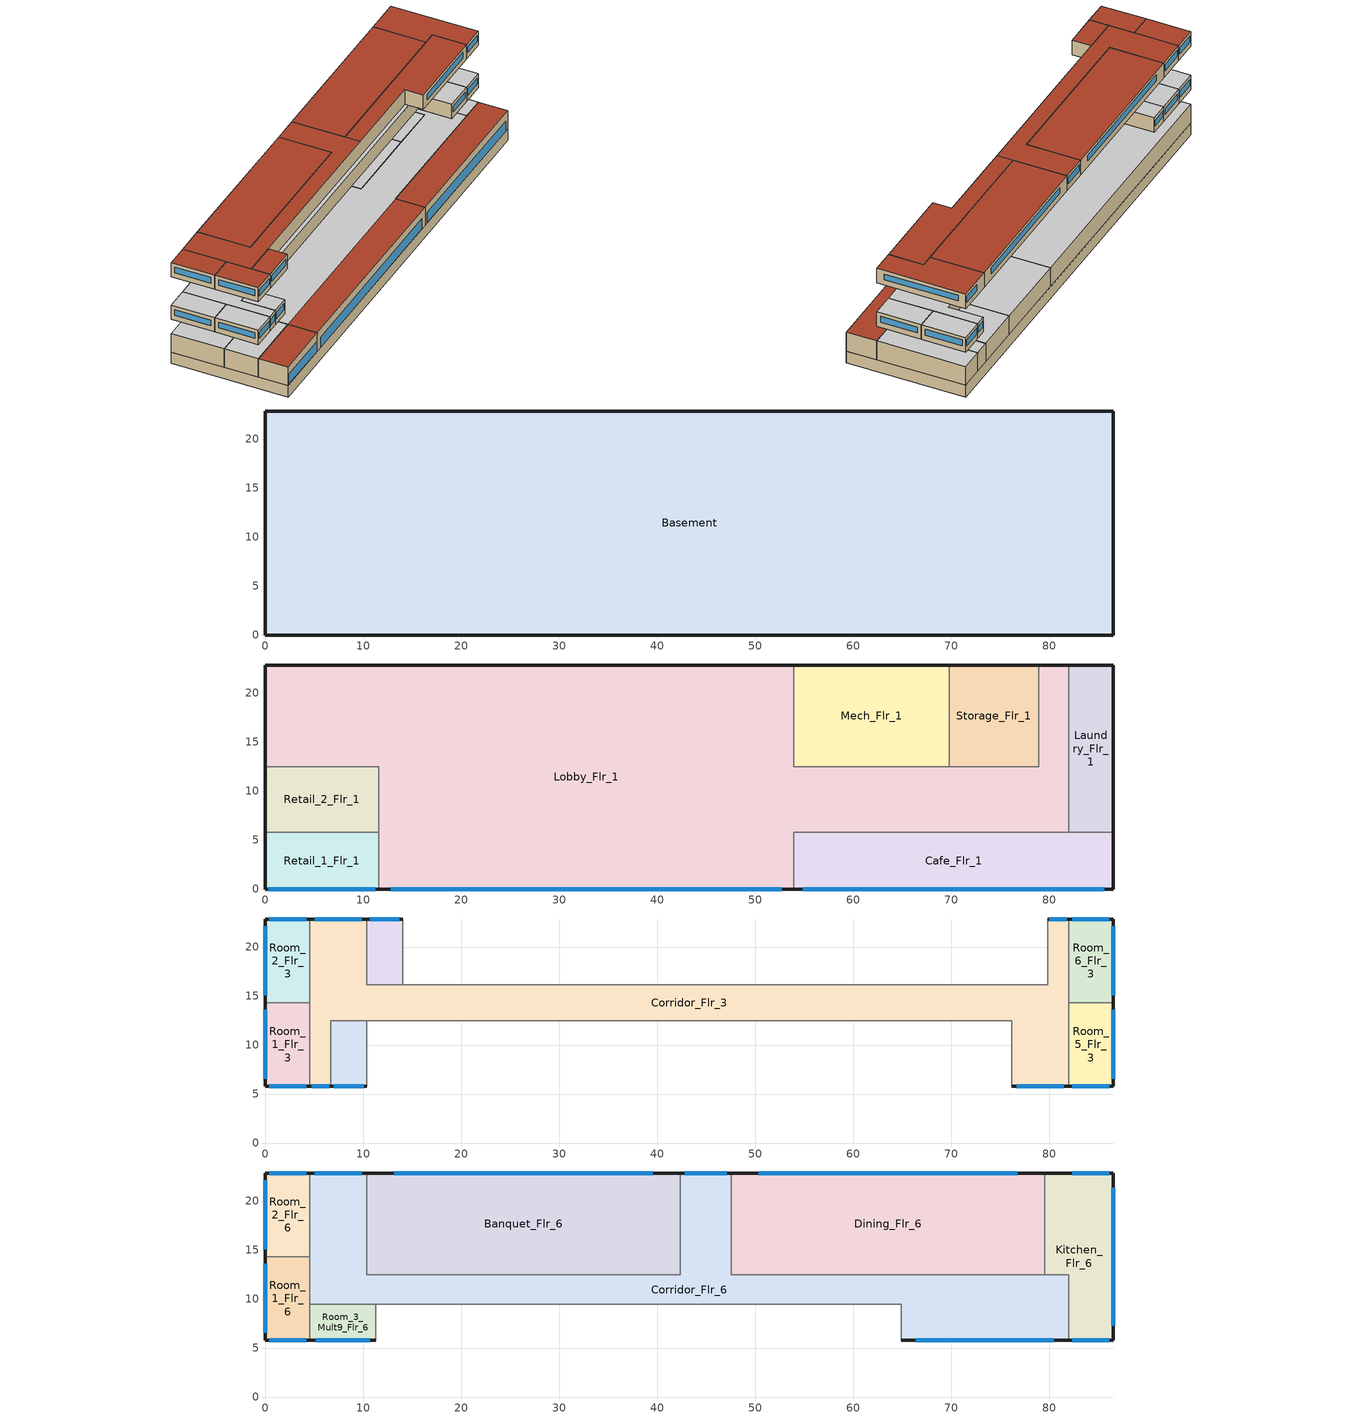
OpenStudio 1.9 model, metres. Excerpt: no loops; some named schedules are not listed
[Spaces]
Basement
 floor ground (Basement Floor construction): 86.56,22.86 86.56,0 0,0 0,22.86 z-2.44
 wall ground (Basement Wall construction): 86.56,22.86 0,22.86 0,0 86.56,0 86.56,22.86 z-2.44:0
Lobby_Flr_1
 floor to Basement: 53.95,22.86 53.95,0 11.58,0 11.58,12.5 0,12.5 0,22.86 z0; 81.99,22.86 81.99,5.79 53.95,5.79 53.95,12.5 78.94,12.5 78.94,22.86 z0
 wall outside: 81.99,22.86 78.94,22.86 / 53.95,22.86 0,22.86 0,12.5 / 11.58,0 53.95,0 z0:3.96
 wall to Storage_Flr_1: 78.94,22.86 78.94,12.5 69.8,12.5 z0:3.96
 wall to Mech_Flr_1: 69.8,12.5 53.95,12.5 53.95,22.86 z0:3.96
 wall to Retail_1_Flr_1: 11.58,5.79 11.58,0 z0:3.96
 wall to Cafe_Flr_1: 53.95,0 53.95,5.79 81.99,5.79 z0:3.96
 wall to Retail_2_Flr_1: 0,12.5 11.58,12.5 11.58,5.79 z0:3.96
 wall to Laundry_Flr_1: 81.99,5.79 81.99,22.86 z0:3.96
 window: 12.79,0 52.74,0 z0.15:2.29
 ceiling adiabatic (Floor Adiabatic construction): 81.99,5.79 81.99,22.86 78.94,22.86 78.94,12.5 53.95,12.5 53.95,22.86 0,22.86 0,12.5 11.58,12.5 11.58,5.79 z3.96
 roof outside: 53.95,0 53.95,5.79 11.58,5.79 11.58,0 z3.96
Cafe_Flr_1
 floor to Basement: 86.56,5.79 86.56,0 53.95,0 53.95,5.79 z0
 wall outside: 53.95,0 86.56,0 86.56,5.79 z0:3.96
 wall to Laundry_Flr_1: 86.56,5.79 81.99,5.79 z0:3.96
 window: 54.88,0 85.63,0 z0.15:2.29
 roof outside: 86.56,0 86.56,5.79 53.95,5.79 53.95,0 z3.96
Mech_Flr_1
 floor to Basement: 69.8,22.86 69.8,12.5 53.95,12.5 53.95,22.86 z0
 wall outside: 69.8,22.86 53.95,22.86 z0:3.96
 wall to Storage_Flr_1: 69.8,12.5 69.8,22.86 z0:3.96
 ceiling adiabatic (Floor Adiabatic construction): 69.8,12.5 69.8,22.86 53.95,22.86 53.95,12.5 z3.96
Retail_1_Flr_1
 floor to Basement: 11.58,5.79 11.58,0 0,0 0,5.79 z0
 wall outside: 0,5.79 0,0 11.58,0 z0:3.96
 wall to Retail_2_Flr_1: 11.58,5.79 0,5.79 z0:3.96
 window: 0.33,0 11.25,0 z0.15:2.29
 roof outside: 11.58,0 11.58,5.79 0,5.79 0,0 z3.96
Retail_2_Flr_1
 floor to Basement: 11.58,12.5 11.58,5.79 0,5.79 0,12.5 z0
 wall outside: 0,12.5 0,5.79 z0:3.96
 ceiling adiabatic (Floor Adiabatic construction): 11.58,5.79 11.58,12.5 0,12.5 0,5.79 z3.96
Storage_Flr_1
 floor to Basement: 78.94,22.86 78.94,12.5 69.8,12.5 69.8,22.86 z0
 wall outside: 78.94,22.86 69.8,22.86 z0:3.96
 ceiling adiabatic (Floor Adiabatic construction): 78.94,12.5 78.94,22.86 69.8,22.86 69.8,12.5 z3.96
Laundry_Flr_1
 floor to Basement: 86.56,22.86 86.56,5.79 81.99,5.79 81.99,22.86 z0
 wall outside: 86.56,5.79 86.56,22.86 81.99,22.86 z0:3.96
 ceiling adiabatic (Floor Adiabatic construction): 86.56,5.79 86.56,22.86 81.99,22.86 81.99,5.79 z3.96
Corridor_Flr_3
 floor adiabatic (Floor Adiabatic construction): 81.99,22.86 81.99,5.79 76.2,5.79 76.2,16.15 79.86,16.15 79.86,22.86 z7.01; 76.2,16.15 76.2,12.5 10.36,12.5 10.36,16.15 z7.01; 10.36,22.86 10.36,12.5 6.71,12.5 6.71,5.79 4.57,5.79 4.57,22.86 z7.01
 wall outside: 10.36,22.86 4.57,22.86 / 76.2,5.79 81.99,5.79 / 81.99,22.86 79.86,22.86 / 4.57,5.79 6.71,5.79 z7.01:10.06
 wall adiabatic (Wall Adiabatic construction): 6.71,5.79 6.71,12.5 76.2,12.5 76.2,5.79 / 79.86,22.86 79.86,16.15 10.36,16.15 10.36,22.86 z7.01:10.06
 wall to Room_2_Flr_3: 4.57,22.86 4.57,14.33 z7.01:10.06
 wall to Room_5_Flr_3: 81.99,5.79 81.99,14.33 z7.01:10.06
 wall to Room_6_Flr_3: 81.99,14.33 81.99,22.86 z7.01:10.06
 wall to Room_1_Flr_3: 4.57,14.33 4.57,5.79 z7.01:10.06
 window: 76.71,5.79 81.48,5.79 / 81.81,22.86 80.04,22.86 / 9.86,22.86 5.08,22.86 / 4.76,5.79 6.52,5.79 z8.11:9.33
 ceiling adiabatic (Floor Adiabatic construction): 6.71,5.79 6.71,12.5 10.36,12.5 10.36,22.86 4.57,22.86 4.57,5.79 z10.06; 76.2,12.5 76.2,16.15 10.36,16.15 10.36,12.5 z10.06; 81.99,5.79 81.99,22.86 79.86,22.86 79.86,16.15 76.2,16.15 76.2,5.79 z10.06
Room_6_Flr_3
 floor adiabatic (Floor Adiabatic construction): 86.56,22.86 86.56,14.33 81.99,14.33 81.99,22.86 z7.01
 wall outside: 86.56,14.33 86.56,22.86 81.99,22.86 z7.01:10.06
 wall to Room_5_Flr_3: 81.99,14.33 86.56,14.33 z7.01:10.06
 window: 86.16,22.86 82.39,22.86 / 86.56,15.07 86.56,22.11 z8.11:9.33
 ceiling adiabatic (Floor Adiabatic construction): 86.56,14.33 86.56,22.86 81.99,22.86 81.99,14.33 z10.06
Room_3_Mult19_Flr_3
 floor adiabatic (Floor Adiabatic construction): 10.36,12.5 10.36,5.79 6.71,5.79 6.71,12.5 z7.01
 wall outside: 6.71,5.79 10.36,5.79 z7.01:10.06
 wall adiabatic (Wall Adiabatic construction): 10.36,5.79 10.36,12.5 6.71,12.5 6.71,5.79 z7.01:10.06
 window: 7.03,5.79 10.04,5.79 z8.11:9.33
 ceiling adiabatic (Floor Adiabatic construction): 10.36,5.79 10.36,12.5 6.71,12.5 6.71,5.79 z10.06
Room_1_Flr_3
 floor adiabatic (Floor Adiabatic construction): 4.57,14.33 4.57,5.79 0,5.79 0,14.33 z7.01
 wall outside: 0,14.33 0,5.79 4.57,5.79 z7.01:10.06
 wall to Room_2_Flr_3: 4.57,14.33 0,14.33 z7.01:10.06
 window: 0,13.58 0,6.54 / 0.4,5.79 4.17,5.79 z8.11:9.33
 ceiling adiabatic (Floor Adiabatic construction): 4.57,5.79 4.57,14.33 0,14.33 0,5.79 z10.06
Room_4_Mult19_Flr_3
 floor adiabatic (Floor Adiabatic construction): 14.02,22.86 14.02,16.15 10.36,16.15 10.36,22.86 z7.01
 wall outside: 14.02,22.86 10.36,22.86 z7.01:10.06
 wall adiabatic (Wall Adiabatic construction): 10.36,22.86 10.36,16.15 14.02,16.15 14.02,22.86 z7.01:10.06
 window: 13.7,22.86 10.68,22.86 z8.11:9.33
 ceiling adiabatic (Floor Adiabatic construction): 14.02,16.15 14.02,22.86 10.36,22.86 10.36,16.15 z10.06
Room_5_Flr_3
 floor adiabatic (Floor Adiabatic construction): 86.56,14.33 86.56,5.79 81.99,5.79 81.99,14.33 z7.01
 wall outside: 81.99,5.79 86.56,5.79 86.56,14.33 z7.01:10.06
 window: 86.56,6.54 86.56,13.58 / 82.39,5.79 86.16,5.79 z8.11:9.33
 ceiling adiabatic (Floor Adiabatic construction): 86.56,5.79 86.56,14.33 81.99,14.33 81.99,5.79 z10.06
Room_2_Flr_3
 floor adiabatic (Floor Adiabatic construction): 4.57,22.86 4.57,14.33 0,14.33 0,22.86 z7.01
 wall outside: 4.57,22.86 0,22.86 0,14.33 z7.01:10.06
 window: 0,22.11 0,15.07 / 4.17,22.86 0.4,22.86 z8.11:9.33
 ceiling adiabatic (Floor Adiabatic construction): 4.57,14.33 4.57,22.86 0,22.86 0,14.33 z10.06
Kitchen_Flr_6
 floor adiabatic (Floor Adiabatic construction): 86.56,22.86 86.56,5.79 81.99,5.79 81.99,12.5 79.55,12.5 79.55,22.86 z16.15
 wall outside: 81.99,5.79 86.56,5.79 86.56,22.86 79.55,22.86 z16.15:19.2
 wall adiabatic (Wall Adiabatic construction): 79.55,12.5 81.99,12.5 z16.15:19.2
 wall to Corridor_Flr_6: 81.99,12.5 81.99,5.79 z16.15:19.2
 wall to Dining_Flr_6: 79.55,22.86 79.55,12.5 z16.15:19.2
 window: 86.16,22.86 82.39,22.86 / 86.56,7.29 86.56,21.37 / 82.39,5.79 86.16,5.79 z17.26:18.48
 roof outside: 86.56,5.79 86.56,22.86 79.55,22.86 79.55,12.5 81.99,12.5 81.99,5.79 z19.2
Room_1_Flr_6
 floor adiabatic (Floor Adiabatic construction): 4.57,14.33 4.57,5.79 0,5.79 0,14.33 z16.15
 wall outside: 0,14.33 0,5.79 4.57,5.79 z16.15:19.2
 wall to Room_2_Flr_6: 4.57,14.33 0,14.33 z16.15:19.2
 wall adiabatic (Wall Adiabatic construction): 4.57,5.79 4.57,14.33 z16.15:19.2
 window: 0,13.58 0,6.54 / 0.4,5.79 4.17,5.79 z17.26:18.48
 roof outside: 4.57,5.79 4.57,14.33 0,14.33 0,5.79 z19.2
Banquet_Flr_6
 floor adiabatic (Floor Adiabatic construction): 42.37,22.86 42.37,12.5 10.36,12.5 10.36,22.86 z16.15
 wall outside: 42.37,22.86 10.36,22.86 z16.15:19.2
 wall to Corridor_Flr_6: 10.36,22.86 10.36,12.5 42.37,12.5 42.37,22.86 z16.15:19.2
 window: 39.57,22.86 13.16,22.86 z17.26:18.48
 roof outside: 42.37,12.5 42.37,22.86 10.36,22.86 10.36,12.5 z19.2
Room_2_Flr_6
 floor adiabatic (Floor Adiabatic construction): 4.57,22.86 4.57,14.33 0,14.33 0,22.86 z16.15
 wall outside: 4.57,22.86 0,22.86 0,14.33 z16.15:19.2
 wall adiabatic (Wall Adiabatic construction): 4.57,14.33 4.57,22.86 z16.15:19.2
 window: 0,22.11 0,15.07 / 4.17,22.86 0.4,22.86 z17.26:18.48
 roof outside: 4.57,14.33 4.57,22.86 0,22.86 0,14.33 z19.2
Room_3_Mult9_Flr_6
 floor adiabatic (Floor Adiabatic construction): 11.28,9.45 11.28,5.79 4.57,5.79 4.57,9.45 z16.15
 wall outside: 4.57,5.79 11.28,5.79 z16.15:19.2
 wall adiabatic (Wall Adiabatic construction): 11.28,5.79 11.28,9.45 4.57,9.45 4.57,5.79 z16.15:19.2
 window: 5.16,5.79 10.69,5.79 z17.26:18.48
 roof outside: 11.28,5.79 11.28,9.45 4.57,9.45 4.57,5.79 z19.2
Corridor_Flr_6
 floor adiabatic (Floor Adiabatic construction): 47.55,22.86 47.55,12.5 81.99,12.5 81.99,5.79 64.92,5.79 64.92,9.45 4.57,9.45 4.57,22.86 10.36,22.86 10.36,12.5 42.37,12.5 42.37,22.86 z16.15
 wall outside: 47.55,22.86 42.37,22.86 / 10.36,22.86 4.57,22.86 / 64.92,5.79 81.99,5.79 z16.15:19.2
 wall adiabatic (Wall Adiabatic construction): 4.57,22.86 4.57,9.45 64.92,9.45 64.92,5.79 / 81.99,12.5 47.55,12.5 z16.15:19.2
 wall to Dining_Flr_6: 47.55,12.5 47.55,22.86 z16.15:19.2
 window: 9.86,22.86 5.08,22.86 / 66.42,5.79 80.5,5.79 / 47.09,22.86 42.82,22.86 z17.26:18.48
 roof outside: 81.99,5.79 81.99,12.5 47.55,12.5 47.55,9.45 64.92,9.45 64.92,5.79 z19.2; 47.55,9.45 47.55,22.86 42.37,22.86 42.37,12.5 10.36,12.5 10.36,22.86 4.57,22.86 4.57,9.45 z19.2
Dining_Flr_6
 floor adiabatic (Floor Adiabatic construction): 79.55,22.86 79.55,12.5 47.55,12.5 47.55,22.86 z16.15
 wall outside: 79.55,22.86 47.55,22.86 z16.15:19.2
 wall adiabatic (Wall Adiabatic construction): 47.55,12.5 79.55,12.5 z16.15:19.2
 window: 76.75,22.86 50.35,22.86 z17.26:18.48
 roof outside: 79.55,12.5 79.55,22.86 47.55,22.86 47.55,12.5 z19.2
[Site]
El Paso International Ap  Ut_TX_USA: Latitude {deg}=31.77; Longitude {deg}=-106.5; Time Zone {hr}=-7; Elevation {m}=1186; Terrain=City
[Building]
90.1-2010-LargeHotel-ASHRAE 169-2006-3B created: 2015-08-17 12:49:54 -0600: North Axis {deg}=0; Default Construction Set=90.1-2010 - LrgHotel - ASHRAE 169-2006-3B
[Site:GroundTemperature:BuildingSurface]
20.78, 20.77, 20.81, 20.84, 20.91, 23.19, 23.53, 23.58, 23.59, 21.3, 20.97, 20.85
[Site:WaterMainsTemperature]
Calculation Method=Correlation; Annual Average Outdoor Air Temperature {C}=17.9417; Maximum Difference In Monthly Average Outdoor Air Temperatures {deltaC}=21.1
[SizingPeriod:DesignDay] Barometric Pressure {Pa}=87865; Sky Clearness=0; Rain Indicator=0; Snow Indicator=0; Day of Month=21; Daylight Saving Time Indicator=0; Humidity Indicating Type=Wetbulb; Dry-Bulb Temperature Range Modifier Type=DefaultMultipliers
Name | Maximum Dry-Bulb Temperature {C} | Daily Dry-Bulb Temperature Range {deltaC} | Humidity Indicating Conditions at Maximum Dry-Bulb {BasedOnField A3} | Wind Speed {m/s} | Wind Direction {deg} | Month | Day Type | Solar Model Indicator | ASHRAE Taub | ASHRAE Taud
El Paso International Ap  Ut Ann Clg .4% Condns DB=>MWB | 38.1 | 13 | 18.1 | 3.9 | 280 | 7 | SummerDesignDay | ASHRAETau | 0.605 | 1.547
El Paso International Ap  Ut Ann Htg 99.6% Condns DB | -5.2 | 0 | -5.2 | 2.2 | 20 | 12 | WinterDesignDay | ASHRAEClearSky
[ClimateZones]
Climate Zone Institution Name 1=ASHRAE; Climate Zone Document Name 1=ANSI/ASHRAE Standard 169; Climate Zone Document Year 1=2006; Climate Zone Institution Name 2=CEC; Climate Zone Document Name 2=California Climate Zone Descriptions; Climate Zone Document Year 2=1995
[Material:NoMass] Thermal Absorptance=0.9; Solar Absorptance=0.7
Name | Roughness | Thermal Resistance {m2-K/W} | Visible Absorptance
CP02 CARPET PAD | VeryRough | 0.21648 | 0.8
Nonres_Floor_Insulation | MediumSmooth | 2.88292 | 0.7
Typical Insulation R-6.78 | Smooth | 1.19347 | 0.7
Typical Carpet Pad | Smooth | 0.21648 | 0.8
Typical Insulation R-5.74 | Smooth | 1.01115 | 0.7
Typical Insulation R-19.72; Typical Insulation R-19.72 1 | Smooth | 3.4722 | 0.7
Typical Insulation R-0.58; Typical Insulation R-0.58 1 | Smooth | 0.101875 | 0.7
Typical Insulation R-8.93 | Smooth | 1.57183 | 0.7
Typical Insulation R-7.23 | Smooth | 1.27273 | 0.7
[Material]
Name | Roughness | Thickness {m} | Conductivity {W/m-K} | Density {kg/m3} | Specific Heat {J/kg-K} | Thermal Absorptance | Solar Absorptance | Visible Absorptance
100mm Normalweight concrete floor | MediumSmooth | 0.1016 | 2.31 | 2322 | 832
G01 13mm gypsum board | Smooth | 0.0127 | 0.16 | 800 | 1090 | 0.9 | 0.7 | 0.5
M10 200mm concrete block basement wall | MediumRough | 0.2032 | 1.326 | 1842 | 912
4 in. Normalweight Concrete Floor | MediumRough | 0.1016 | 2.31 | 2322 | 832 | 0.9 | 0.7 | 0.7
1IN Stucco | Smooth | 0.0253 | 0.6918 | 1858 | 837 | 0.9 | 0.92 | 0.92
8IN CONCRETE HW RefBldg | Rough | 0.2032 | 1.311 | 2240 | 836.8 | 0.9 | 0.7 | 0.7
1/2IN Gypsum | Smooth | 0.0127 | 0.16 | 784.9 | 830 | 0.9 | 0.4 | 0.4
Roof Membrane - Highly Reflective | VeryRough | 0.0095 | 0.16 | 1121.29 | 1460 | 0.75 | 0.45 | 0.7
Metal Roof Surface; F08 Metal surface | Smooth | 0.0008 | 45.28 | 7824 | 500 | 0.9 | 0.7 | 0.7
8 in. Normalweight Concrete Floor | MediumRough | 0.2032 | 2.31 | 2322 | 832 | 0.9 | 0.7 | 0.7
8 in. Concrete Block Basement Wall | MediumRough | 0.2032 | 1.326 | 1842 | 912 | 0.9 | 0.7 | 0.7
G05 25mm wood | MediumSmooth | 0.0254 | 0.15 | 608 | 1630 | 0.9 | 0.5 | 0.5
Std Wood 6inch | MediumSmooth | 0.15 | 0.12 | 540 | 1210 | 0.9 | 0.7 | 0.7
[Construction]
Floor Adiabatic construction; LargeHotel Interior Ceiling: CP02 CARPET PAD, 100mm Normalweight concrete floor, Nonres_Floor_Insulation
Wall Adiabatic construction; LargeHotel Interior Wall: G01 13mm gypsum board, G01 13mm gypsum board
Basement Wall construction: M10 200mm concrete block basement wall
Basement Floor construction: M10 200mm concrete block basement wall, CP02 CARPET PAD
Typical Insulated Exterior Mass Floor R-9.35: Typical Insulation R-6.78, 4 in. Normalweight Concrete Floor, Typical Carpet Pad
Typical Insulated Exterior Mass Wall R-8.13: 1IN Stucco, 8IN CONCRETE HW RefBldg, Typical Insulation R-5.74, 1/2IN Gypsum
Typical IEAD Roof - Highly Reflective R-20.83: Roof Membrane - Highly Reflective, Typical Insulation R-19.72, Metal Roof Surface
LargeHotel Interior Floor: Nonres_Floor_Insulation, 100mm Normalweight concrete floor, CP02 CARPET PAD
Smallhotel 2010 Slab Floor: 8 in. Normalweight Concrete Floor, CP02 CARPET PAD
Typical Insulated Basement Mass Wall: 8 in. Concrete Block Basement Wall
U 0.65 SHGC 0.25 Dbl Ref-C-H Clr 6mm/6mm Air: REF C CLEAR HI 6MM, AIR 6MM, CLEAR 6MM
Typical Insulated Metal Door R-1.43: F08 Metal surface, Typical Insulation R-0.58
Typical Overhead Door: Typical Insulation R-8.93
U 1.17 SHGC 0.39 Simple Glazing Skylight: U 1.17 SHGC 0.39 Simple Glazing
Typical Interior Window: Clear 3mm
Typical Interior Door; Typical Interior Partition: G05 25mm wood
Typical Insulated Exterior Mass Floor R-11.49: Typical Insulation R-8.93, 4 in. Normalweight Concrete Floor, Typical Carpet Pad
Typical Insulated Exterior Mass Wall R-9.62: 1IN Stucco, 8IN CONCRETE HW RefBldg, Typical Insulation R-7.23, 1/2IN Gypsum
Typical IEAD Roof - Highly Reflective R-20.83 1: Roof Membrane - Highly Reflective, Typical Insulation R-19.72 1, Metal Roof Surface
Typical Insulated Metal Door R-1.43 1: F08 Metal surface, Typical Insulation R-0.58 1
InteriorFurnishings: Std Wood 6inch
[DefaultConstructionSet] Interior Partition Construction=Typical Interior Partition
Name | Default Exterior Surface Constructions | Default Interior Surface Constructions | Default Ground Contact Surface Constructions | Default Exterior SubSurface Constructions | Default Interior SubSurface Constructions
90.1-2010 - LrgHotel - ASHRAE 169-2006-3B | Default Surface Constructions 1 | Default Surface Constructions 2 | Default Surface Constructions 3 | Default Sub Surface Constructions 1 | Default Sub Surface Constructions 2
90.1-2010 - LrgHotel - GuestRoom - ASHRAE 169-2006-3B | Default Surface Constructions 4 | Default Surface Constructions 5 | Default Surface Constructions 6 | Default Sub Surface Constructions 3 | Default Sub Surface Constructions 4
[DefaultSurfaceConstructions]
Name | Floor Construction | Wall Construction | Roof Ceiling Construction
Default Surface Constructions 1 | Typical Insulated Exterior Mass Floor R-9.35 | Typical Insulated Exterior Mass Wall R-8.13 | Typical IEAD Roof - Highly Reflective R-20.83
Default Surface Constructions 2; Default Surface Constructions 5 | LargeHotel Interior Floor | LargeHotel Interior Wall | LargeHotel Interior Ceiling
Default Surface Constructions 3; Default Surface Constructions 6 | Smallhotel 2010 Slab Floor | Typical Insulated Basement Mass Wall
Default Surface Constructions 4 | Typical Insulated Exterior Mass Floor R-11.49 | Typical Insulated Exterior Mass Wall R-9.62 | Typical IEAD Roof - Highly Reflective R-20.83 1
[DefaultSubSurfaceConstructions]
Name | Fixed Window Construction | Operable Window Construction | Door Construction | Overhead Door Construction | Skylight Construction | Tubular Daylight Dome Construction | Tubular Daylight Diffuser Construction
Default Sub Surface Constructions 1 | U 0.65 SHGC 0.25 Dbl Ref-C-H Clr 6mm/6mm Air | U 0.65 SHGC 0.25 Dbl Ref-C-H Clr 6mm/6mm Air | Typical Insulated Metal Door R-1.43 | Typical Overhead Door | U 1.17 SHGC 0.39 Simple Glazing Skylight | Typical Interior Window | Typical Interior Window
Default Sub Surface Constructions 2; Default Sub Surface Constructions 4 | Typical Interior Window | Typical Interior Window | Typical Interior Door
Default Sub Surface Constructions 3 | U 0.65 SHGC 0.25 Dbl Ref-C-H Clr 6mm/6mm Air | U 0.65 SHGC 0.25 Dbl Ref-C-H Clr 6mm/6mm Air | Typical Insulated Metal Door R-1.43 1 | Typical Overhead Door | U 1.17 SHGC 0.39 Simple Glazing Skylight | Typical Interior Window | Typical Interior Window
[WindowMaterial:Glazing] Optical Data Type=SpectralAverage; Infrared Transmittance at Normal Incidence=0; Front Side Infrared Hemispherical Emissivity=0.84; Conductivity {W/m-K}=0.9; Dirt Correction Factor for Solar and Visible Transmittance=1; Solar Diffusing=No
Name | Thickness {m} | Solar Transmittance at Normal Incidence | Front Side Solar Reflectance at Normal Incidence | Back Side Solar Reflectance at Normal Incidence | Visible Transmittance at Normal Incidence | Front Side Visible Reflectance at Normal Incidence | Back Side Visible Reflectance at Normal Incidence | Back Side Infrared Hemispherical Emissivity
REF C CLEAR HI 6MM | 0.006 | 0.2 | 0.16 | 0.39 | 0.22 | 0.17 | 0.35 | 0.55
CLEAR 6MM | 0.006 | 0.775 | 0.071 | 0.071 | 0.881 | 0.08 | 0.08 | 0.84
Clear 3mm | 0.003 | 0.837 | 0.075 | 0.075 | 0.898 | 0.081 | 0.081 | 0.84
[WindowMaterial:Gas]
AIR 6MM: Gas Type=Air; Thickness {m}=0.0063
[WindowMaterial:SimpleGlazingSystem]
U 1.17 SHGC 0.39 Simple Glazing: U-Factor {W/m2-K}=6.64357; Solar Heat Gain Coefficient=0.39; Visible Transmittance=0.23
[Space] Part of Total Floor Area=Yes
Name | Space Type | Thermal Zone
Room_1_Flr_3 | 90.1-2010 - LrgHotel - GuestRoom | Room_1_Flr_3 ZN
Mech_Flr_1 | 90.1-2010 - LrgHotel - Mechanical | Mech_Flr_1 ZN
Corridor_Flr_3 | 90.1-2010 - LrgHotel - Corridor2 | Corridor_Flr_3 ZN
Kitchen_Flr_6 | 90.1-2010 - LrgHotel - Kitchen | Kitchen_Flr_6 ZN
Lobby_Flr_1 | 90.1-2010 - LrgHotel - Lobby | Lobby_Flr_1 ZN
Room_1_Flr_6 | 90.1-2010 - LrgHotel - GuestRoom3 | Room_1_Flr_6 ZN
Room_3_Mult9_Flr_6 | 90.1-2010 - LrgHotel - GuestRoom4 | Room_3_Mult9_Flr_6 ZN
Room_5_Flr_3 | 90.1-2010 - LrgHotel - GuestRoom | Room_5_Flr_3 ZN
Cafe_Flr_1 | 90.1-2010 - LrgHotel - Cafe | Cafe_Flr_1 ZN
Room_6_Flr_3 | 90.1-2010 - LrgHotel - GuestRoom | Room_6_Flr_3 ZN
Room_3_Mult19_Flr_3 | 90.1-2010 - LrgHotel - GuestRoom2 | Room_3_Mult19_Flr_3 ZN
Banquet_Flr_6 | 90.1-2010 - LrgHotel - Banquet | Banquet_Flr_6 ZN
Room_2_Flr_6 | 90.1-2010 - LrgHotel - GuestRoom3 | Room_2_Flr_6 ZN
Room_4_Mult19_Flr_3 | 90.1-2010 - LrgHotel - GuestRoom2 | Room_4_Mult19_Flr_3 ZN
Storage_Flr_1 | 90.1-2010 - LrgHotel - Storage | Storage_Flr_1 ZN
Basement | 90.1-2010 - LrgHotel - Basement | Basement ZN
Retail_1_Flr_1 | 90.1-2010 - LrgHotel - Retail | Retail_1_Flr_1 ZN
Corridor_Flr_6 | 90.1-2010 - LrgHotel - Corridor | Corridor_Flr_6 ZN
Dining_Flr_6 | 90.1-2010 - LrgHotel - Banquet | Dining_Flr_6 ZN
Retail_2_Flr_1 | 90.1-2010 - LrgHotel - Retail2 | Retail_2_Flr_1 ZN
Room_2_Flr_3 | 90.1-2010 - LrgHotel - GuestRoom | Room_2_Flr_3 ZN
Laundry_Flr_1 | 90.1-2010 - LrgHotel - Laundry | Laundry_Flr_1 ZN
[SpaceType] Standards Building Type=LargeHotel
Name | Default Schedule Set | Design Specification Outdoor Air Object | Standards Space Type | Default Construction Set
90.1-2010 - LrgHotel - Retail2 | 90.1-2010 - LrgHotel - Retail2 Schedule Set | 90.1-2010 - LrgHotel - Retail2 Ventilation | Retail2
90.1-2010 - LrgHotel - Lobby | 90.1-2010 - LrgHotel - Lobby Schedule Set | 90.1-2010 - LrgHotel - Lobby Ventilation | Lobby
90.1-2010 - LrgHotel - GuestRoom3 | 90.1-2010 - LrgHotel - GuestRoom3 Schedule Set | 90.1-2010 - LrgHotel - GuestRoom3 Ventilation | GuestRoom3
90.1-2010 - LrgHotel - Laundry | 90.1-2010 - LrgHotel - Laundry Schedule Set | 90.1-2010 - LrgHotel - Laundry Ventilation | Laundry
90.1-2010 - LrgHotel - GuestRoom2 | 90.1-2010 - LrgHotel - GuestRoom2 Schedule Set | 90.1-2010 - LrgHotel - GuestRoom2 Ventilation | GuestRoom2
90.1-2010 - LrgHotel - Cafe | 90.1-2010 - LrgHotel - Cafe Schedule Set | 90.1-2010 - LrgHotel - Cafe Ventilation | Cafe
90.1-2010 - LrgHotel - Basement | 90.1-2010 - LrgHotel - Basement Schedule Set | 90.1-2010 - LrgHotel - Basement Ventilation | Basement
90.1-2010 - LrgHotel - Corridor2 | 90.1-2010 - LrgHotel - Corridor2 Schedule Set | 90.1-2010 - LrgHotel - Corridor2 Ventilation | Corridor2
90.1-2010 - LrgHotel - Kitchen | 90.1-2010 - LrgHotel - Kitchen Schedule Set | 90.1-2010 - LrgHotel - Kitchen Ventilation | Kitchen
90.1-2010 - LrgHotel - GuestRoom4 | 90.1-2010 - LrgHotel - GuestRoom4 Schedule Set | 90.1-2010 - LrgHotel - GuestRoom4 Ventilation | GuestRoom4
90.1-2010 - LrgHotel - Storage | 90.1-2010 - LrgHotel - Storage Schedule Set | 90.1-2010 - LrgHotel - Storage Ventilation | Storage
90.1-2010 - LrgHotel - Banquet | 90.1-2010 - LrgHotel - Banquet Schedule Set | 90.1-2010 - LrgHotel - Banquet Ventilation | Banquet
90.1-2010 - LrgHotel - Mechanical | 90.1-2010 - LrgHotel - Mechanical Schedule Set | 90.1-2010 - LrgHotel - Mechanical Ventilation | Mechanical
90.1-2010 - LrgHotel - Corridor | 90.1-2010 - LrgHotel - Corridor Schedule Set | 90.1-2010 - LrgHotel - Corridor Ventilation | Corridor
90.1-2010 - LrgHotel - GuestRoom | 90.1-2010 - LrgHotel - GuestRoom Schedule Set | 90.1-2010 - LrgHotel - GuestRoom Ventilation | GuestRoom | 90.1-2010 - LrgHotel - GuestRoom - ASHRAE 169-2006-3B
90.1-2010 - LrgHotel - Retail | 90.1-2010 - LrgHotel - Retail Schedule Set | 90.1-2010 - LrgHotel - Retail Ventilation | Retail
[DefaultScheduleSet]
Name | Number of People Schedule | People Activity Level Schedule | Lighting Schedule | Electric Equipment Schedule | Infiltration Schedule | Gas Equipment Schedule
90.1-2010 - LrgHotel - Retail2 Schedule Set; 90.1-2010 - LrgHotel - Lobby Schedule Set; 90.1-2010 - LrgHotel - Cafe Schedule Set; 90.1-2010 - LrgHotel - Retail Schedule Set | HotelLarge BLDG_OCC_SCH | HotelLarge ACTIVITY_SCH | HotelLarge BLDG_LIGHT_SCH | HotelLarge BLDG_EQUIP_SCH | HotelLarge INFIL_QUARTER_ON_SCH
90.1-2010 - LrgHotel - GuestRoom3 Schedule Set; 90.1-2010 - LrgHotel - GuestRoom2 Schedule Set; 90.1-2010 - LrgHotel - GuestRoom4 Schedule Set; 90.1-2010 - LrgHotel - GuestRoom Schedule Set | HotelLarge GuestRoom_Occ_Sch | HotelLarge ACTIVITY_SCH | HotelLarge BLDG_LIGHT_GUESTROOM_SCH_2010 | HotelLarge GuestRoom_Eqp_Sch_Base | HotelLarge INFIL_QUARTER_ON_SCH
90.1-2010 - LrgHotel - Laundry Schedule Set | HotelLarge BLDG_OCC_SCH | HotelLarge ACTIVITY_SCH | HotelLarge BLDG_LIGHT_SCH | HotelLarge BLDG_EQUIP_SCH | HotelLarge INFIL_QUARTER_ON_SCH | HotelLarge BLDG_EQUIP_SCH
90.1-2010 - LrgHotel - Basement Schedule Set | HotelLarge BLDG_OCC_SCH | HotelLarge ACTIVITY_SCH | HotelLarge BLDG_LIGHT_OFFICE_BSMT_SCH_2010 | HotelLarge BASEMENT_EQUIP_SCH_2010
90.1-2010 - LrgHotel - Corridor2 Schedule Set; 90.1-2010 - LrgHotel - Corridor Schedule Set |  |  | HotelLarge BLDG_LIGHT_CORRIDOR_SCH_2010 |  | HotelLarge INFIL_QUARTER_ON_SCH
90.1-2010 - LrgHotel - Kitchen Schedule Set | HotelLarge BLDG_OCC_SCH | HotelLarge ACTIVITY_SCH | HotelLarge BLDG_LIGHT_SCH | HotelLarge Kitchen_Elec_Equip_SCH | HotelLarge INFIL_QUARTER_ON_SCH | HotelLarge Kitchen_Gas_Equip_SCH
90.1-2010 - LrgHotel - Storage Schedule Set |  |  | HotelLarge BLDG_LIGHT_STORAGE_SCH_2010 | HotelLarge BASEMENT_EQUIP_SCH | HotelLarge INFIL_QUARTER_ON_SCH
90.1-2010 - LrgHotel - Banquet Schedule Set | HotelLarge BLDG_OCC_SCH | HotelLarge ACTIVITY_SCH | HotelLarge BLDG_LIGHT_SCH | HotelLarge Kitchen_Elec_Equip_SCH | HotelLarge INFIL_QUARTER_ON_SCH
90.1-2010 - LrgHotel - Mechanical Schedule Set |  |  | HotelLarge BLDG_LIGHT_SCH | HotelLarge BASEMENT_EQUIP_SCH | HotelLarge INFIL_QUARTER_ON_SCH
[Lights:Definition] Design Level Calculation Method=Watts/Area; Fraction Radiant=0.7; Fraction Visible=0.2; Return Air Fraction=0
Name | Watts per Space Floor Area {W/m2}
90.1-2010 - LrgHotel - Retail2 Lights Definition; 90.1-2010 - LrgHotel - Retail Lights Definition | 15.0695
90.1-2010 - LrgHotel - Lobby Lights Definition | 11.4097
90.1-2010 - LrgHotel - GuestRoom3 Lights Definition; 90.1-2010 - LrgHotel - GuestRoom2 Lights Definition; 90.1-2010 - LrgHotel - GuestRoom4 Lights Definition; 90.1-2010 - LrgHotel - GuestRoom Lights Definition | 11.9479
90.1-2010 - LrgHotel - Laundry Lights Definition | 6.45835
90.1-2010 - LrgHotel - Cafe Lights Definition; 90.1-2010 - LrgHotel - Banquet Lights Definition | 9.57988
90.1-2010 - LrgHotel - Basement Lights Definition; 90.1-2010 - LrgHotel - Storage Lights Definition | 6.78126
90.1-2010 - LrgHotel - Corridor2 Lights Definition; 90.1-2010 - LrgHotel - Corridor Lights Definition | 7.10418
90.1-2010 - LrgHotel - Kitchen Lights Definition | 10.6563
90.1-2010 - LrgHotel - Mechanical Lights Definition | 10.2257
[Lights]
Name | Lights Definition | Space or SpaceType
90.1-2010 - LrgHotel - Retail2 Lights | 90.1-2010 - LrgHotel - Retail2 Lights Definition | 90.1-2010 - LrgHotel - Retail2
90.1-2010 - LrgHotel - Lobby Lights | 90.1-2010 - LrgHotel - Lobby Lights Definition | 90.1-2010 - LrgHotel - Lobby
90.1-2010 - LrgHotel - GuestRoom3 Lights | 90.1-2010 - LrgHotel - GuestRoom3 Lights Definition | 90.1-2010 - LrgHotel - GuestRoom3
90.1-2010 - LrgHotel - Laundry Lights | 90.1-2010 - LrgHotel - Laundry Lights Definition | 90.1-2010 - LrgHotel - Laundry
90.1-2010 - LrgHotel - GuestRoom2 Lights | 90.1-2010 - LrgHotel - GuestRoom2 Lights Definition | 90.1-2010 - LrgHotel - GuestRoom2
90.1-2010 - LrgHotel - Cafe Lights | 90.1-2010 - LrgHotel - Cafe Lights Definition | 90.1-2010 - LrgHotel - Cafe
90.1-2010 - LrgHotel - Basement Lights | 90.1-2010 - LrgHotel - Basement Lights Definition | 90.1-2010 - LrgHotel - Basement
90.1-2010 - LrgHotel - Corridor2 Lights | 90.1-2010 - LrgHotel - Corridor2 Lights Definition | 90.1-2010 - LrgHotel - Corridor2
90.1-2010 - LrgHotel - Kitchen Lights | 90.1-2010 - LrgHotel - Kitchen Lights Definition | 90.1-2010 - LrgHotel - Kitchen
90.1-2010 - LrgHotel - GuestRoom4 Lights | 90.1-2010 - LrgHotel - GuestRoom4 Lights Definition | 90.1-2010 - LrgHotel - GuestRoom4
90.1-2010 - LrgHotel - Storage Lights | 90.1-2010 - LrgHotel - Storage Lights Definition | 90.1-2010 - LrgHotel - Storage
90.1-2010 - LrgHotel - Banquet Lights | 90.1-2010 - LrgHotel - Banquet Lights Definition | 90.1-2010 - LrgHotel - Banquet
90.1-2010 - LrgHotel - Mechanical Lights | 90.1-2010 - LrgHotel - Mechanical Lights Definition | 90.1-2010 - LrgHotel - Mechanical
90.1-2010 - LrgHotel - Corridor Lights | 90.1-2010 - LrgHotel - Corridor Lights Definition | 90.1-2010 - LrgHotel - Corridor
90.1-2010 - LrgHotel - GuestRoom Lights | 90.1-2010 - LrgHotel - GuestRoom Lights Definition | 90.1-2010 - LrgHotel - GuestRoom
90.1-2010 - LrgHotel - Retail Lights | 90.1-2010 - LrgHotel - Retail Lights Definition | 90.1-2010 - LrgHotel - Retail
[DesignSpecification:OutdoorAir] Outdoor Air Method=Sum
Name | Outdoor Air Flow per Person {m3/s-person} | Outdoor Air Flow per Floor Area {m3/s-m2}
90.1-2010 - LrgHotel - Retail2 Ventilation; 90.1-2010 - LrgHotel - Retail Ventilation | 0.00353961 | 0.0006096
90.1-2010 - LrgHotel - Lobby Ventilation; 90.1-2010 - LrgHotel - Laundry Ventilation | 0.00353961 | 0.0003048
90.1-2010 - LrgHotel - GuestRoom3 Ventilation; 90.1-2010 - LrgHotel - GuestRoom2 Ventilation; 90.1-2010 - LrgHotel - Basement Ventilation; 90.1-2010 - LrgHotel - GuestRoom4 Ventilation; 90.1-2010 - LrgHotel - Banquet Ventilation; 90.1-2010 - LrgHotel - GuestRoom Ventilation | 0.00235974 | 0.0003048
90.1-2010 - LrgHotel - Cafe Ventilation; 90.1-2010 - LrgHotel - Kitchen Ventilation | 0.00353961 | 0.0009144
90.1-2010 - LrgHotel - Corridor2 Ventilation; 90.1-2010 - LrgHotel - Corridor Ventilation |  | 0.0003048
90.1-2010 - LrgHotel - Storage Ventilation; 90.1-2010 - LrgHotel - Mechanical Ventilation |  | 0.0006096
[People:Definition] Number of People Calculation Method=People/Area; Fraction Radiant=0.3
Name | People per Space Floor Area {person/m2}
90.1-2010 - LrgHotel - Retail2 People Definition; 90.1-2010 - LrgHotel - Retail People Definition | 0.161459
90.1-2010 - LrgHotel - Lobby People Definition | 0.322917
90.1-2010 - LrgHotel - GuestRoom3 People Definition; 90.1-2010 - LrgHotel - GuestRoom People Definition | 0.0384272
90.1-2010 - LrgHotel - Laundry People Definition | 0.107639
90.1-2010 - LrgHotel - GuestRoom2 People Definition; 90.1-2010 - LrgHotel - GuestRoom4 People Definition | 0.061139
90.1-2010 - LrgHotel - Cafe People Definition; 90.1-2010 - LrgHotel - Banquet People Definition | 0.753474
90.1-2010 - LrgHotel - Basement People Definition | 0.0538196
90.1-2010 - LrgHotel - Kitchen People Definition | 0.215278
[People]
Name | People Definition | Space or SpaceType
90.1-2010 - LrgHotel - Retail2 People | 90.1-2010 - LrgHotel - Retail2 People Definition | 90.1-2010 - LrgHotel - Retail2
90.1-2010 - LrgHotel - Lobby People | 90.1-2010 - LrgHotel - Lobby People Definition | 90.1-2010 - LrgHotel - Lobby
90.1-2010 - LrgHotel - GuestRoom3 People | 90.1-2010 - LrgHotel - GuestRoom3 People Definition | 90.1-2010 - LrgHotel - GuestRoom3
90.1-2010 - LrgHotel - Laundry People | 90.1-2010 - LrgHotel - Laundry People Definition | 90.1-2010 - LrgHotel - Laundry
90.1-2010 - LrgHotel - GuestRoom2 People | 90.1-2010 - LrgHotel - GuestRoom2 People Definition | 90.1-2010 - LrgHotel - GuestRoom2
90.1-2010 - LrgHotel - Cafe People | 90.1-2010 - LrgHotel - Cafe People Definition | 90.1-2010 - LrgHotel - Cafe
90.1-2010 - LrgHotel - Basement People | 90.1-2010 - LrgHotel - Basement People Definition | 90.1-2010 - LrgHotel - Basement
90.1-2010 - LrgHotel - Kitchen People | 90.1-2010 - LrgHotel - Kitchen People Definition | 90.1-2010 - LrgHotel - Kitchen
90.1-2010 - LrgHotel - GuestRoom4 People | 90.1-2010 - LrgHotel - GuestRoom4 People Definition | 90.1-2010 - LrgHotel - GuestRoom4
90.1-2010 - LrgHotel - Banquet People | 90.1-2010 - LrgHotel - Banquet People Definition | 90.1-2010 - LrgHotel - Banquet
90.1-2010 - LrgHotel - GuestRoom People | 90.1-2010 - LrgHotel - GuestRoom People Definition | 90.1-2010 - LrgHotel - GuestRoom
90.1-2010 - LrgHotel - Retail People | 90.1-2010 - LrgHotel - Retail People Definition | 90.1-2010 - LrgHotel - Retail
[ElectricEquipment:Definition] Design Level Calculation Method=Watts/Area; Fraction Radiant=0.5
Name | Watts per Space Floor Area {W/m2} | Fraction Latent | Fraction Lost
90.1-2010 - LrgHotel - Retail2 Electric Equipment Definition; 90.1-2010 - LrgHotel - Retail Electric Equipment Definition | 10.7639 | 0 | 0
90.1-2010 - LrgHotel - Lobby Electric Equipment Definition | 8.07293 | 0 | 0
90.1-2010 - LrgHotel - GuestRoom3 Electric Equipment Definition; 90.1-2010 - LrgHotel - GuestRoom Electric Equipment Definition | 6.74897 | 0 | 0
90.1-2010 - LrgHotel - Laundry Electric Equipment Definition | 61.6772 | 0 | 0
90.1-2010 - LrgHotel - GuestRoom2 Electric Equipment Definition; 90.1-2010 - LrgHotel - GuestRoom4 Electric Equipment Definition | 10.5163 | 0 | 0
90.1-2010 - LrgHotel - Cafe Electric Equipment Definition; 90.1-2010 - LrgHotel - Basement Electric Equipment Definition; 90.1-2010 - LrgHotel - Mechanical Electric Equipment Definition | 5.38196 | 0 | 0
90.1-2010 - LrgHotel - Kitchen Electric Equipment Definition | 508.057 | 0.2 | 0.1
90.1-2010 - LrgHotel - Storage Electric Equipment Definition | 2.69098 | 0 | 0
90.1-2010 - LrgHotel - Banquet Electric Equipment Definition | 67.8234 | 0 | 0
[ElectricEquipment]
Name | Electric Equipment Definition | Space or SpaceType
90.1-2010 - LrgHotel - Retail2 Electric Equipment | 90.1-2010 - LrgHotel - Retail2 Electric Equipment Definition | 90.1-2010 - LrgHotel - Retail2
90.1-2010 - LrgHotel - Lobby Electric Equipment | 90.1-2010 - LrgHotel - Lobby Electric Equipment Definition | 90.1-2010 - LrgHotel - Lobby
90.1-2010 - LrgHotel - GuestRoom3 Electric Equipment | 90.1-2010 - LrgHotel - GuestRoom3 Electric Equipment Definition | 90.1-2010 - LrgHotel - GuestRoom3
90.1-2010 - LrgHotel - Laundry Electric Equipment | 90.1-2010 - LrgHotel - Laundry Electric Equipment Definition | 90.1-2010 - LrgHotel - Laundry
90.1-2010 - LrgHotel - GuestRoom2 Electric Equipment | 90.1-2010 - LrgHotel - GuestRoom2 Electric Equipment Definition | 90.1-2010 - LrgHotel - GuestRoom2
90.1-2010 - LrgHotel - Cafe Electric Equipment | 90.1-2010 - LrgHotel - Cafe Electric Equipment Definition | 90.1-2010 - LrgHotel - Cafe
90.1-2010 - LrgHotel - Basement Electric Equipment | 90.1-2010 - LrgHotel - Basement Electric Equipment Definition | 90.1-2010 - LrgHotel - Basement
90.1-2010 - LrgHotel - Kitchen Electric Equipment | 90.1-2010 - LrgHotel - Kitchen Electric Equipment Definition | 90.1-2010 - LrgHotel - Kitchen
90.1-2010 - LrgHotel - GuestRoom4 Electric Equipment | 90.1-2010 - LrgHotel - GuestRoom4 Electric Equipment Definition | 90.1-2010 - LrgHotel - GuestRoom4
90.1-2010 - LrgHotel - Storage Electric Equipment | 90.1-2010 - LrgHotel - Storage Electric Equipment Definition | 90.1-2010 - LrgHotel - Storage
90.1-2010 - LrgHotel - Banquet Electric Equipment | 90.1-2010 - LrgHotel - Banquet Electric Equipment Definition | 90.1-2010 - LrgHotel - Banquet
90.1-2010 - LrgHotel - Mechanical Electric Equipment | 90.1-2010 - LrgHotel - Mechanical Electric Equipment Definition | 90.1-2010 - LrgHotel - Mechanical
90.1-2010 - LrgHotel - GuestRoom Electric Equipment | 90.1-2010 - LrgHotel - GuestRoom Electric Equipment Definition | 90.1-2010 - LrgHotel - GuestRoom
90.1-2010 - LrgHotel - Retail Electric Equipment | 90.1-2010 - LrgHotel - Retail Electric Equipment Definition | 90.1-2010 - LrgHotel - Retail
[ThermostatSetpoint:DualSetpoint]
Name | Heating Setpoint Temperature Schedule | Cooling Setpoint Temperature Schedule
90.1-2010 - LrgHotel - Retail2 Thermostat; 90.1-2010 - LrgHotel - Lobby Thermostat; 90.1-2010 - LrgHotel - Laundry Thermostat; 90.1-2010 - LrgHotel - Cafe Thermostat; 90.1-2010 - LrgHotel - Basement Thermostat; 90.1-2010 - LrgHotel - Corridor2 Thermostat; 90.1-2010 - LrgHotel - Kitchen Thermostat; 90.1-2010 - LrgHotel - Storage Thermostat; 90.1-2010 - LrgHotel - Banquet Thermostat; 90.1-2010 - LrgHotel - Mechanical Thermostat; 90.1-2010 - LrgHotel - Corridor Thermostat; 90.1-2010 - LrgHotel - Retail Thermostat | HotelLarge HTGSETP_SCH | HotelLarge CLGSETP_SCH
90.1-2010 - LrgHotel - GuestRoom3 Thermostat; 90.1-2010 - LrgHotel - GuestRoom2 Thermostat; 90.1-2010 - LrgHotel - GuestRoom4 Thermostat; 90.1-2010 - LrgHotel - GuestRoom Thermostat | HotelLarge Adva_OccGuestRoom_HtgSP_Sch | HotelLarge Adva_OccGuestRoom_ClgSP_Sch
[GasEquipment:Definition] Design Level Calculation Method=Watts/Area
Name | Watts per Space Floor Area {W/m2} | Fraction Latent | Fraction Radiant | Fraction Lost
90.1-2010 - LrgHotel - Laundry Gas Equipment Definition | 536.28 | 0 | 0.5 | 0
90.1-2010 - LrgHotel - Kitchen Gas Equipment Definition | 2419.57 | 0.1 | 0.2 | 0.7
[GasEquipment]
Name | Gas Equipment Definition | Space or SpaceType
90.1-2010 - LrgHotel - Laundry Gas Equipment | 90.1-2010 - LrgHotel - Laundry Gas Equipment Definition | 90.1-2010 - LrgHotel - Laundry
90.1-2010 - LrgHotel - Kitchen Gas Equipment | 90.1-2010 - LrgHotel - Kitchen Gas Equipment Definition | 90.1-2010 - LrgHotel - Kitchen
[SpaceInfiltration:DesignFlowRate] Design Flow Rate Calculation Method=Flow/ExteriorArea; Constant Term Coefficient=0; Temperature Term Coefficient=0; Velocity Term Coefficient=0.224; Velocity Squared Term Coefficient=0
Name | Space or SpaceType | Flow per Exterior Surface Area {m3/s-m2}
Banquet_Flr_6 Infiltration | Banquet_Flr_6 | 0.00012945
Cafe_Flr_1 Infiltration | Cafe_Flr_1 | 0.000254148
Corridor_Flr_3 Infiltration | Corridor_Flr_3 | 0.000569573
Corridor_Flr_6 Infiltration | Corridor_Flr_6 | 9.78354e-05
Dining_Flr_6 Infiltration | Dining_Flr_6 | 0.00012945
Kitchen_Flr_6 Infiltration | Kitchen_Flr_6 | 0.00026092
Laundry_Flr_1 Infiltration | Laundry_Flr_1 | 0.000569573
Lobby_Flr_1 Infiltration | Lobby_Flr_1 | 0.000364107
Mech_Flr_1 Infiltration | Mech_Flr_1 | 0.000569573
Retail_1_Flr_1 Infiltration | Retail_1_Flr_1 | 0.00028849
Retail_2_Flr_1 Infiltration | Retail_2_Flr_1 | 0.000569573
Room_1_Flr_3 Infiltration | Room_1_Flr_3 | 0.000569573
Room_1_Flr_6 Infiltration | Room_1_Flr_6 | 0.000288134
Room_2_Flr_3 Infiltration | Room_2_Flr_3 | 0.000569573
Room_2_Flr_6 Infiltration | Room_2_Flr_6 | 0.000288139
Room_3_Mult19_Flr_3 Infiltration | Room_3_Mult19_Flr_3 | 0.000569573
Room_3_Mult9_Flr_6 Infiltration | Room_3_Mult9_Flr_6 | 0.000258882
Room_4_Mult19_Flr_3 Infiltration | Room_4_Mult19_Flr_3 | 0.000569573
Room_5_Flr_3 Infiltration | Room_5_Flr_3 | 0.000569573
Room_6_Flr_3 Infiltration | Room_6_Flr_3 | 0.000569573
Storage_Flr_1 Infiltration | Storage_Flr_1 | 0.000569573
[InternalMass:Definition]
Internal Mass Definition 1: Construction=InteriorFurnishings; Design Level Calculation Method=SurfaceArea/Area; Surface Area per Space Floor Area=2
[InternalMass] Internal Mass Definition=Internal Mass Definition 1
Name | Space or SpaceType
Basement Mass | Basement
Retail_1_Flr_1 Mass | Retail_1_Flr_1
Retail_2_Flr_1 Mass | Retail_2_Flr_1
Mech_Flr_1 Mass | Mech_Flr_1
Storage_Flr_1 Mass | Storage_Flr_1
Laundry_Flr_1 Mass | Laundry_Flr_1
Cafe_Flr_1 Mass | Cafe_Flr_1
Lobby_Flr_1 Mass | Lobby_Flr_1
Corridor_Flr_3 Mass | Corridor_Flr_3
Banquet_Flr_6 Mass | Banquet_Flr_6
Dining_Flr_6 Mass | Dining_Flr_6
Corridor_Flr_6 Mass | Corridor_Flr_6
Kitchen_Flr_6 Mass | Kitchen_Flr_6
Room_1_Flr_3 Mass | Room_1_Flr_3
Room_2_Flr_3 Mass | Room_2_Flr_3
Room_3_Mult19_Flr_3 Mass | Room_3_Mult19_Flr_3
Room_4_Mult19_Flr_3 Mass | Room_4_Mult19_Flr_3
Room_5_Flr_3 Mass | Room_5_Flr_3
Room_6_Flr_3 Mass | Room_6_Flr_3
Room_1_Flr_6 Mass | Room_1_Flr_6
Room_2_Flr_6 Mass | Room_2_Flr_6
Room_3_Mult9_Flr_6 Mass | Room_3_Mult9_Flr_6
[ThermalZone] Use Ideal Air Loads=No
Name | Multiplier | Thermostat
Room_1_Flr_3 ZN; Room_6_Flr_3 ZN; Room_5_Flr_3 ZN; Room_2_Flr_3 ZN | 4 | 90.1-2010 - LrgHotel - GuestRoom Thermostat
Banquet_Flr_6 ZN; Dining_Flr_6 ZN |  | 90.1-2010 - LrgHotel - Banquet Thermostat
Mech_Flr_1 ZN |  | 90.1-2010 - LrgHotel - Mechanical Thermostat
Room_3_Mult19_Flr_3 ZN; Room_4_Mult19_Flr_3 ZN | 76 | 90.1-2010 - LrgHotel - GuestRoom2 Thermostat
Basement ZN |  | 90.1-2010 - LrgHotel - Basement Thermostat
Retail_2_Flr_1 ZN |  | 90.1-2010 - LrgHotel - Retail2 Thermostat
Kitchen_Flr_6 ZN |  | 90.1-2010 - LrgHotel - Kitchen Thermostat
Laundry_Flr_1 ZN |  | 90.1-2010 - LrgHotel - Laundry Thermostat
Retail_1_Flr_1 ZN |  | 90.1-2010 - LrgHotel - Retail Thermostat
Lobby_Flr_1 ZN |  | 90.1-2010 - LrgHotel - Lobby Thermostat
Storage_Flr_1 ZN |  | 90.1-2010 - LrgHotel - Storage Thermostat
Room_1_Flr_6 ZN; Room_2_Flr_6 ZN |  | 90.1-2010 - LrgHotel - GuestRoom3 Thermostat
Corridor_Flr_6 ZN |  | 90.1-2010 - LrgHotel - Corridor Thermostat
Room_3_Mult9_Flr_6 ZN | 9 | 90.1-2010 - LrgHotel - GuestRoom4 Thermostat
Cafe_Flr_1 ZN |  | 90.1-2010 - LrgHotel - Cafe Thermostat
Corridor_Flr_3 ZN | 4 | 90.1-2010 - LrgHotel - Corridor2 Thermostat
[Exterior:Lights:Definition]
Name | Design Level {W}
Exterior Lights Def | 16225
Exterior Fuel Equipment Def | 122857
[Exterior:Lights]
Name | Exterior Lights Definition | Schedule | Control Option
Exterior Lights | Exterior Lights Def | Always On | AstronomicalClock
Exterior Fuel Equipment | Exterior Fuel Equipment Def | LargeHotel BLDG ELEVATORS | ScheduleNameOnly
[Schedule:Ruleset]
Name | Default Day Schedule | Summer Design Day Schedule | Winter Design Day Schedule
HotelLarge BLDG_LIGHT_SCH | HotelLarge BLDG_LIGHT_SCH Default | HotelLarge BLDG_LIGHT_SCH Summer Design Day 1 | HotelLarge BLDG_LIGHT_SCH Winter Design Day
HotelLarge BLDG_OCC_SCH | HotelLarge BLDG_OCC_SCH Default | HotelLarge BLDG_OCC_SCH Summer Design Day 1 | HotelLarge BLDG_OCC_SCH Winter Design Day
HotelLarge ACTIVITY_SCH | HotelLarge ACTIVITY_SCH Default | HotelLarge ACTIVITY_SCH Summer Design Day | HotelLarge ACTIVITY_SCH Winter Design Day
HotelLarge INFIL_QUARTER_ON_SCH | HotelLarge INFIL_QUARTER_ON_SCH Default | HotelLarge INFIL_QUARTER_ON_SCH Summer Design Day | HotelLarge INFIL_QUARTER_ON_SCH Winter Design Day
HotelLarge BLDG_EQUIP_SCH | HotelLarge BLDG_EQUIP_SCH Default | HotelLarge BLDG_EQUIP_SCH Summer Design Day 1 | HotelLarge BLDG_EQUIP_SCH Winter Design Day
HotelLarge HTGSETP_SCH | HotelLarge HTGSETP_SCH Default | HotelLarge HTGSETP_SCH Summer Design Day | HotelLarge HTGSETP_SCH Winter Design Day
HotelLarge CLGSETP_SCH | HotelLarge CLGSETP_SCH Default | HotelLarge CLGSETP_SCH Summer Design Day | HotelLarge CLGSETP_SCH Winter Design Day
HotelLarge BLDG_LIGHT_GUESTROOM_SCH_2010 | HotelLarge BLDG_LIGHT_GUESTROOM_SCH_2010 Default | HotelLarge BLDG_LIGHT_GUESTROOM_SCH_2010 Summer Design Day | HotelLarge BLDG_LIGHT_GUESTROOM_SCH_2010 Winter Design Day
HotelLarge GuestRoom_Occ_Sch | HotelLarge GuestRoom_Occ_Sch Default | HotelLarge GuestRoom_Occ_Sch Summer Design Day | HotelLarge GuestRoom_Occ_Sch Winter Design Day
HotelLarge GuestRoom_Eqp_Sch_Base | HotelLarge GuestRoom_Eqp_Sch_Base Default | HotelLarge GuestRoom_Eqp_Sch_Base Summer Design Day | HotelLarge GuestRoom_Eqp_Sch_Base Winter Design Day
HotelLarge Adva_OccGuestRoom_HtgSP_Sch | HotelLarge Adva_OccGuestRoom_HtgSP_Sch Default | HotelLarge Adva_OccGuestRoom_HtgSP_Sch Summer Design Day | HotelLarge Adva_OccGuestRoom_HtgSP_Sch Winter Design Day
HotelLarge Adva_OccGuestRoom_ClgSP_Sch | HotelLarge Adva_OccGuestRoom_ClgSP_Sch Default | HotelLarge Adva_OccGuestRoom_ClgSP_Sch Summer Design Day | HotelLarge Adva_OccGuestRoom_ClgSP_Sch Winter Design Day
HotelLarge BLDG_LIGHT_OFFICE_BSMT_SCH_2010 | HotelLarge BLDG_LIGHT_OFFICE_BSMT_SCH_2010 Default | HotelLarge BLDG_LIGHT_OFFICE_BSMT_SCH_2010 Summer Design Day 1 | HotelLarge BLDG_LIGHT_OFFICE_BSMT_SCH_2010 Winter Design Day
HotelLarge BASEMENT_EQUIP_SCH_2010 | HotelLarge BASEMENT_EQUIP_SCH_2010 Default | HotelLarge BASEMENT_EQUIP_SCH_2010 Summer Design Day 1 | HotelLarge BASEMENT_EQUIP_SCH_2010 Winter Design Day
HotelLarge BLDG_LIGHT_CORRIDOR_SCH_2010 | HotelLarge BLDG_LIGHT_CORRIDOR_SCH_2010 Default | HotelLarge BLDG_LIGHT_CORRIDOR_SCH_2010 Summer Design Day 1 | HotelLarge BLDG_LIGHT_CORRIDOR_SCH_2010 Winter Design Day
HotelLarge Kitchen_Elec_Equip_SCH | HotelLarge Kitchen_Elec_Equip_SCH Default | HotelLarge Kitchen_Elec_Equip_SCH Summer Design Day 1 | HotelLarge Kitchen_Elec_Equip_SCH Winter Design Day
HotelLarge Kitchen_Gas_Equip_SCH | HotelLarge Kitchen_Gas_Equip_SCH Default | HotelLarge Kitchen_Gas_Equip_SCH Summer Design Day 1 | HotelLarge Kitchen_Gas_Equip_SCH Winter Design Day
HotelLarge BLDG_LIGHT_STORAGE_SCH_2010 | HotelLarge BLDG_LIGHT_STORAGE_SCH_2010 Default | HotelLarge BLDG_LIGHT_STORAGE_SCH_2010 Summer Design Day 1 | HotelLarge BLDG_LIGHT_STORAGE_SCH_2010 Winter Design Day
HotelLarge BASEMENT_EQUIP_SCH | HotelLarge BASEMENT_EQUIP_SCH Default | HotelLarge BASEMENT_EQUIP_SCH Summer Design Day 1 | HotelLarge BASEMENT_EQUIP_SCH Winter Design Day
Always On | Always On Default
LargeHotel BLDG ELEVATORS | LargeHotel BLDG ELEVATORS Default | LargeHotel BLDG ELEVATORS Summer Design Day | LargeHotel BLDG ELEVATORS Winter Design Day
[Schedule:Day]
HotelLarge ACTIVITY_SCH Default; HotelLarge ACTIVITY_SCH Winter Design Day; HotelLarge ACTIVITY_SCH Summer Design Day: 24, 0, 120
HotelLarge INFIL_QUARTER_ON_SCH Default: 24, 0, 0.25
HotelLarge HTGSETP_SCH Default; HotelLarge HTGSETP_SCH Winter Design Day; HotelLarge HTGSETP_SCH Summer Design Day: 24, 0, 21
HotelLarge CLGSETP_SCH Default; HotelLarge CLGSETP_SCH Winter Design Day; HotelLarge CLGSETP_SCH Summer Design Day: 24, 0, 24
HotelLarge BLDG_LIGHT_GUESTROOM_SCH_2010 Default: 2, 0, 0.2197, 6, 0, 0.0945, 8, 0, 0.3852, 9, 0, 0.5259, 10, 0, 0.444267, 11, 0, 0.302158, 17, 0, 0.2432, 18, 0, 0.253275, 19, 0, 0.7973, 22, 0, 0.938, 23, 0, 0.7973, 24, 0, 0.3852
HotelLarge BLDG_LIGHT_GUESTROOM_SCH_2010 Summer Design Day; HotelLarge GuestRoom_Occ_Sch Summer Design Day; HotelLarge GuestRoom_Eqp_Sch_Base Summer Design Day; Always On Default: 24, 0, 1
HotelLarge BLDG_LIGHT_GUESTROOM_SCH_2010 Winter Design Day; HotelLarge GuestRoom_Occ_Sch Winter Design Day; HotelLarge GuestRoom_Eqp_Sch_Base Winter Design Day: 24, 0, 0
HotelLarge GuestRoom_Occ_Sch Default: 6, 0, 0.65, 7, 0, 0.5, 9, 0, 0.34, 17, 0, 0.2, 18, 0, 0.34, 19, 0, 0.35, 21, 0, 0.65, 24, 0, 0.5
HotelLarge GuestRoom_Eqp_Sch_Base Default: 6, 0, 0.2, 7, 0, 0.3, 8, 0, 0.62, 9, 0, 0.9, 10, 0, 0.62, 17, 0, 0.29, 18, 0, 0.43, 19, 0, 0.51, 20, 0, 0.49, 21, 0, 0.66, 22, 0, 0.7, 23, 0, 0.35, 24, 0, 0.2
HotelLarge Adva_OccGuestRoom_HtgSP_Sch Default: 9, 0, 21.11, 16, 0, 18.889, 24, 0, 21.11
HotelLarge Adva_OccGuestRoom_HtgSP_Sch Winter Design Day; HotelLarge Adva_OccGuestRoom_HtgSP_Sch Summer Design Day; HotelLarge Adva_OccGuestRoom_ClgSP_Sch Winter Design Day; HotelLarge Adva_OccGuestRoom_ClgSP_Sch Summer Design Day: 24, 0, 21.11
HotelLarge Adva_OccGuestRoom_ClgSP_Sch Default: 9, 0, 21.11, 16, 0, 23.333, 24, 0, 21.11
LargeHotel BLDG ELEVATORS Default; LargeHotel BLDG ELEVATORS Winter Design Day; LargeHotel BLDG ELEVATORS Summer Design Day: 4, 0, 0.05, 5, 0, 0.1, 6, 0, 0.2, 7, 0, 0.4, 9, 0, 0.5, 10, 0, 0.35, 16, 0, 0.15, 17, 0, 0.35, 19, 0, 0.5, 21, 0, 0.4, 22, 0, 0.3, 23, 0, 0.2, 24, 0, 0.1
[Schedule:Rule] Rule Order=0; Apply Monday=Yes; Apply Tuesday=Yes; Apply Wednesday=Yes; Apply Thursday=Yes; Apply Friday=Yes; Date Specification Type=DateRange; Start Month=1; Start Day=1; End Month=12; End Day=31
Name | Schedule Ruleset | Day Schedule
Schedule Rule 7 | HotelLarge BLDG_LIGHT_GUESTROOM_SCH_2010 | HotelLarge BLDG_LIGHT_GUESTROOM_SCH_2010 Summer Design Day 1
Schedule Rule 8 | HotelLarge GuestRoom_Occ_Sch | HotelLarge GuestRoom_Occ_Sch Summer Design Day 1
Schedule Rule 9 | HotelLarge GuestRoom_Eqp_Sch_Base | HotelLarge GuestRoom_Eqp_Sch_Base Summer Design Day 1
